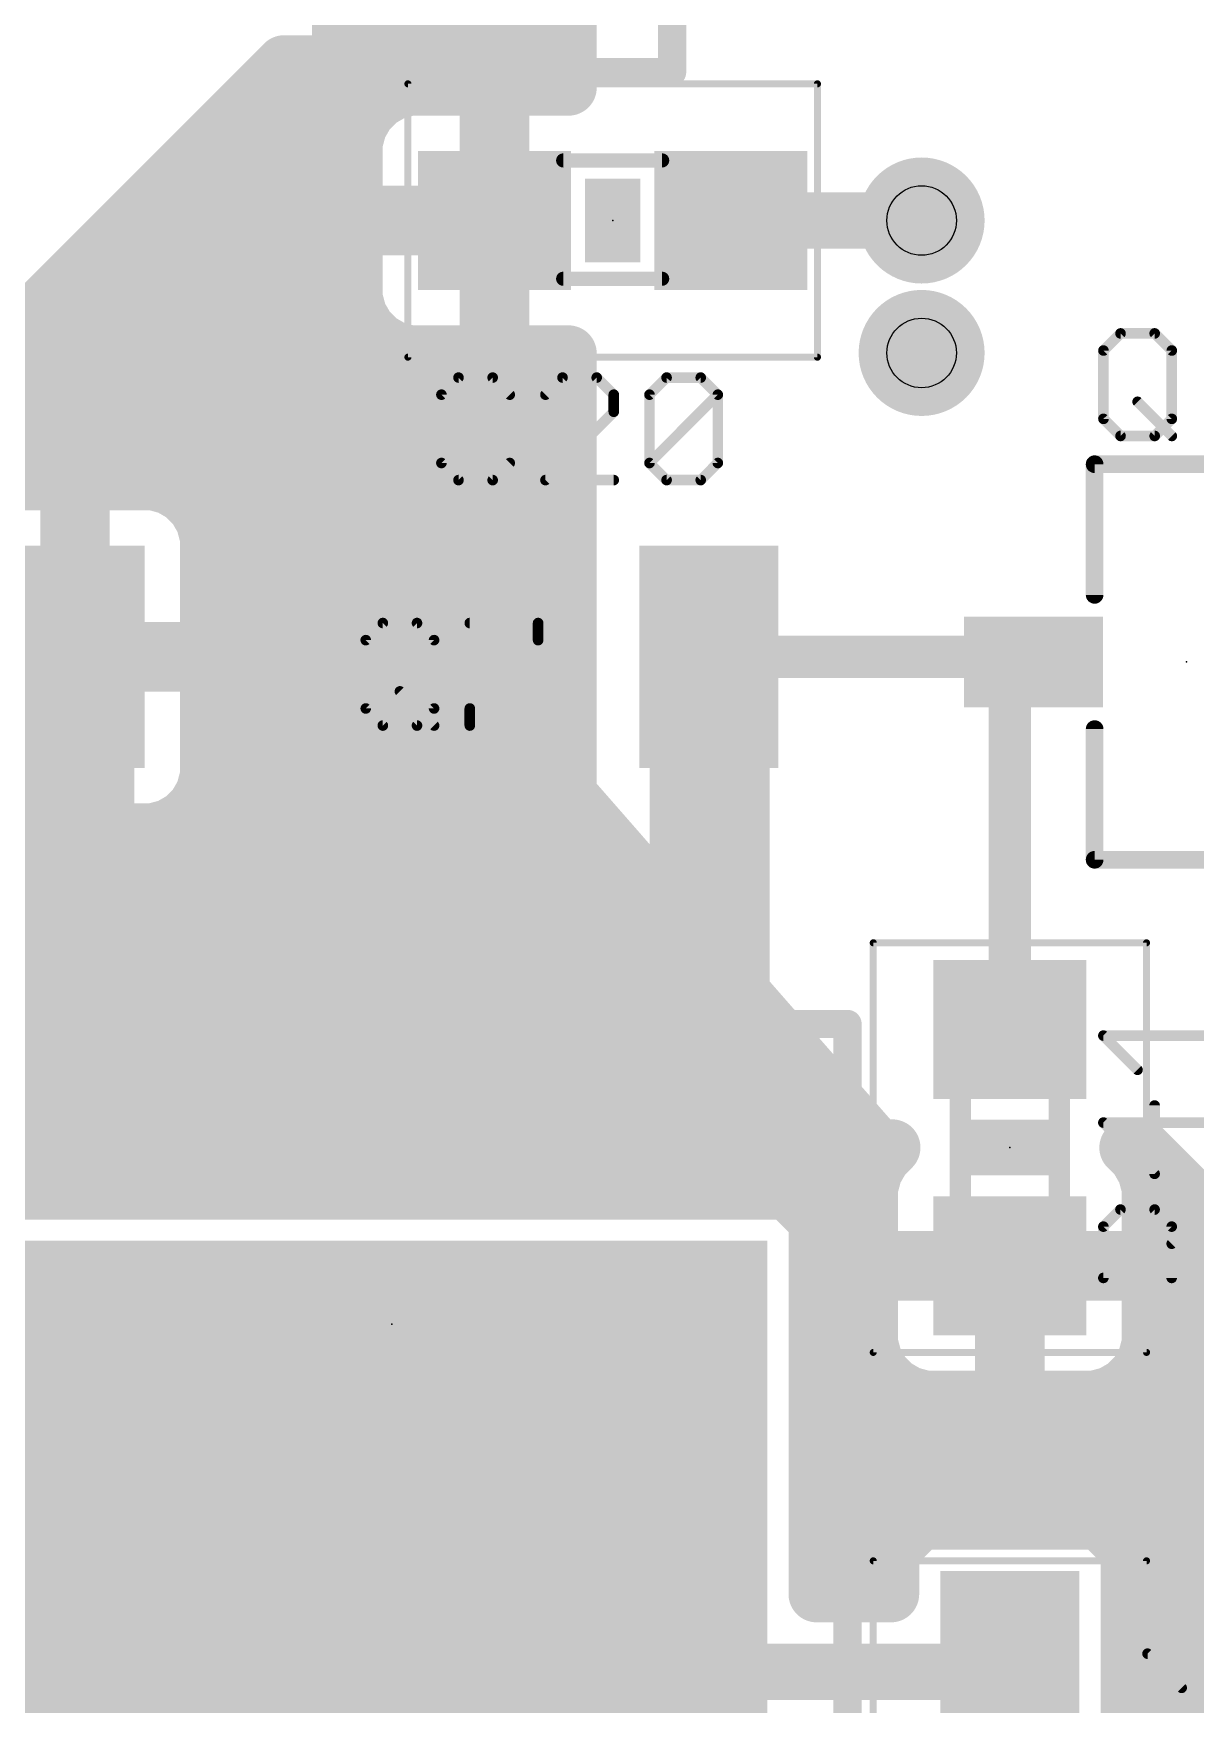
# Model space of a CAD drawing. Extents: x -1 to 68.6, y -1.7 to 63.5.
# Drawn here: x 7.58 to 15.94, y 32.82 to 44.84 of the extents above; entities that cross this region are included whole.
import ezdxf

# ---------------------------------------------------------------- set-up
doc = ezdxf.new("R2010")
doc.units = 0
for name, color, linetype in [('1', 22, 'CONTINUOUS'), ('18', 82, 'CONTINUOUS'), ('21', 253, 'CONTINUOUS'), ('23', 7, 'CONTINUOUS'), ('25', 253, 'CONTINUOUS'), ('31', 253, 'CONTINUOUS'), ('35', 253, 'CONTINUOUS'), ('39', 22, 'CONTINUOUS'), ('44', 253, 'CONTINUOUS'), ('51', 253, 'CONTINUOUS')]:
    doc.layers.add(name, color=color, linetype=linetype)

# ---------------------------------------------------------------- blocks, each defined once
blk = doc.blocks.new('RECT')
blk.add_solid([(-0.5, -0.5), (0.5, -0.5), (-0.5, 0.5), (0.5, 0.5)])
blk = doc.blocks.new('ROUNDV')
at = {"const_width": 0.5}
blk.add_lwpolyline([(0, -0.25, 1), (0, 0.25, 1), (0, -0.25)], format="xyb", dxfattribs=at)

msp = doc.modelspace()

# ---------------------------------------------------------------- linework, layer by layer
at = {"layer": '1'}
for points, const_width in [([(11.43, 46.6725), (11.43, 44.4547)], 0.4064), ([(9.9106, 44.8352), (9.9106, 45.7798)], 0.4064), ([(9.7023, 44.6269), (9.9106, 44.8352)], 0.4064), ([(7.3025, 42.545), (9.3844, 44.6269)], 0.4064), ([(9.3844, 44.6269), (9.7023, 44.6269)], 0.4064), ([(9.7794, 44.704), (11.43, 44.704)], 0.4064), ([(10.171, 44.4235), (10.0668, 44.3634)], 0.4064), ([(10.2873, 44.4547), (10.171, 44.4235)], 0.4064), ([(10.8507, 44.4547), (10.2873, 44.4547)], 0.4064), ([(10.8507, 43.5443), (10.8507, 44.4547)], 0.4064), ([(11.43, 44.4547), (10.9443, 44.4547)], 0.4064), ([(10.9443, 44.4547), (10.9443, 43.5443)], 0.4064), ([(9.0551, 44.2976), (10.001, 44.2976)], 0.4064), ([(9.9816, 44.2782), (9.9215, 44.174)], 0.4064), ([(10.0668, 44.3634), (9.9816, 44.2782)], 0.4064), ([(10.8507, 44.2976), (10.9443, 44.2976)], 0.4064), ([(9.9215, 44.174), (9.8903, 44.0577)], 0.4064), ([(9.8903, 44.0577), (9.8903, 43.5443)], 0.4064), ([(8.6487, 43.8912), (9.8903, 43.8912)], 0.4064), ([(10.8507, 43.8912), (10.9443, 43.8912)], 0.4064), ([(8.2423, 43.4848), (10.8507, 43.4848)], 0.4064), ([(9.8903, 43.5443), (10.8507, 43.5443)], 0.4064), ([(10.8507, 43.4507), (9.8903, 43.4507)], 0.4064), ([(9.8903, 43.4507), (9.8903, 42.9373)], 0.4064), ([(10.9443, 43.5443), (10.8507, 43.5443)], 0.4064), ([(10.8507, 43.5443), (10.8507, 43.4507)], 0.4064), ([(10.8507, 42.5403), (10.8507, 43.4507)], 0.4064), ([(10.8507, 43.4507), (10.9443, 43.4507)], 0.4064), ([(10.9443, 43.4507), (10.9443, 42.5403)], 0.4064), ([(12.5975, 43.4975), (13.97, 43.4975)], 0.4064), ([(7.8359, 43.0784), (9.8903, 43.0784)], 0.4064), ([(10.8507, 43.0784), (10.9443, 43.0784)], 0.4064), ([(9.8903, 42.9373), (9.9215, 42.821)], 0.4064), ([(9.9215, 42.821), (9.9816, 42.7168)], 0.4064), ([(9.9816, 42.7168), (10.0668, 42.6316)], 0.4064), ([(7.4295, 42.672), (10.0264, 42.672)], 0.4064), ([(10.0668, 42.6316), (10.171, 42.5715)], 0.4064), ([(10.8507, 42.672), (10.9443, 42.672)], 0.4064), ([(10.171, 42.5715), (10.2873, 42.5403)], 0.4064), ([(10.2873, 42.5403), (10.8507, 42.5403)], 0.4064), ([(10.9443, 42.5403), (11.43, 42.5403)], 0.4064), ([(11.43, 42.5403), (11.43, 39.37)], 0.4064), ([(4.3209, 42.2656), (11.43, 42.2656)], 0.4064), ([(3.9145, 41.8592), (11.43, 41.8592)], 0.4064), ([(7.8332, 41.6172), (7.3198, 41.6172)], 0.4064), ([(7.8332, 40.4068), (7.8332, 41.6172)], 0.4064), ([(8.4402, 41.6172), (7.9268, 41.6172)], 0.4064), ([(7.9268, 41.6172), (7.9268, 40.4068)], 0.4064), ([(8.5565, 41.586), (8.4402, 41.6172)], 0.4064), ([(8.6607, 41.5259), (8.5565, 41.586)], 0.4064), ([(8.7459, 41.4407), (8.6607, 41.5259)], 0.4064), ([(7.8332, 41.4528), (7.9268, 41.4528)], 0.4064), ([(8.7338, 41.4528), (11.43, 41.4528)], 0.4064), ([(8.806, 41.3365), (8.7459, 41.4407)], 0.4064), ([(8.8372, 41.2202), (8.806, 41.3365)], 0.4064), ([(8.8372, 40.4068), (8.8372, 41.2202)], 0.4064), ([(7.8332, 41.0464), (7.9268, 41.0464)], 0.4064), ([(8.8372, 41.0464), (11.43, 41.0464)], 0.4064), ([(7.8332, 40.64), (7.9268, 40.64)], 0.4064), ([(8.8372, 40.64), (11.43, 40.64)], 0.4064), ([(6.9228, 40.4068), (7.8332, 40.4068)], 0.4064), ([(7.8332, 40.3132), (6.9228, 40.3132)], 0.4064), ([(7.9268, 40.4068), (7.8332, 40.4068)], 0.4064), ([(7.8332, 40.4068), (7.8332, 40.3132)], 0.4064), ([(7.8332, 39.1028), (7.8332, 40.3132)], 0.4064), ([(7.8332, 40.3132), (7.9268, 40.3132)], 0.4064), ([(7.9268, 40.3132), (7.9268, 40.4068)], 0.4064), ([(7.9268, 40.4068), (8.8372, 40.4068)], 0.4064), ([(7.9268, 40.3132), (7.9268, 39.1028)], 0.4064), ([(8.8372, 40.3132), (7.9268, 40.3132)], 0.4064), ([(8.8372, 39.4998), (8.8372, 40.3132)], 0.4064), ([(14.68, 40.36), (12.44, 40.36)], 0.3048), ([(14.775, 40.265), (14.7175, 40.3225)], 0.4064), ([(14.7175, 40.3225), (14.68, 40.36)], 0.3048), ([(14.775, 40.265), (14.775, 40.3225)], 0.4064), ([(7.8332, 40.2336), (7.9268, 40.2336)], 0.4064), ([(8.8372, 40.2336), (11.43, 40.2336)], 0.4064), ([(14.775, 40.265), (14.605, 40.095)], 0.3048), ([(14.605, 40.095), (14.605, 37.68)], 0.3048), ([(7.8332, 39.8272), (7.9268, 39.8272)], 0.4064), ([(8.8372, 39.8272), (11.43, 39.8272)], 0.4064), ([(8.806, 39.3835), (8.8372, 39.4998)], 0.4064), ([(7.8332, 39.4208), (7.9268, 39.4208)], 0.4064), ([(8.7459, 39.2793), (8.806, 39.3835)], 0.4064), ([(8.816, 39.4208), (11.43, 39.4208)], 0.4064), ([(11.43, 39.37), (13.6525, 36.83)], 0.4064), ([(8.6607, 39.1941), (8.7459, 39.2793)], 0.4064), ([(7.3198, 39.1028), (7.8332, 39.1028)], 0.4064), ([(7.9268, 39.1028), (8.4402, 39.1028)], 0.4064), ([(8.4402, 39.1028), (8.5565, 39.134)], 0.4064), ([(8.5565, 39.134), (8.6607, 39.1941)], 0.4064), ([(0.7112, 39.0144), (11.7412, 39.0144)], 0.4064), ([(3.9433, 38.608), (12.0968, 38.608)], 0.4064), ([(3.9722, 38.2016), (12.4524, 38.2016)], 0.4064), ([(3.9722, 37.7952), (12.8079, 37.7952)], 0.4064), ([(2.6618, 37.3888), (13.1636, 37.3888)], 0.4064), ([(3.9722, 36.9824), (13.5191, 36.9824)], 0.4064), ([(13.6525, 36.83), (13.7584, 36.83)], 0.4064), ([(13.7584, 36.83), (13.6891, 36.7607)], 0.4064), ([(15.5209, 36.7607), (15.4516, 36.83)], 0.4064), ([(15.4516, 36.83), (15.5575, 36.83)], 0.4064), ([(15.5575, 36.83), (17.3094, 35.0781)], 0.4064), ([(13.6891, 36.7607), (13.629, 36.6565)], 0.4064), ([(15.581, 36.6565), (15.5209, 36.7607)], 0.4064), ([(3.9722, 36.576), (13.6074, 36.576)], 0.4064), ([(13.629, 36.6565), (13.5978, 36.5402)], 0.4064), ([(15.6122, 36.5402), (15.581, 36.6565)], 0.4064), ([(15.6026, 36.576), (15.8115, 36.576)], 0.4064), ([(13.0073, 36.5156), (7.3127, 36.5156)], 0.4064), ([(13.2156, 36.3073), (13.0073, 36.5156)], 0.4064), ([(13.5978, 36.5402), (13.5978, 36.0268)], 0.4064), ([(15.6122, 36.0268), (15.6122, 36.5402)], 0.4064), ([(13.2156, 33.6188), (13.2156, 36.3073)], 0.4064), ([(13.2156, 36.1696), (13.5978, 36.1696)], 0.4064), ([(15.6122, 36.1696), (16.2179, 36.1696)], 0.4064), ([(13.5978, 36.0268), (14.5582, 36.0268)], 0.4064), ([(14.5582, 36.0268), (14.5582, 35.9332)], 0.4064), ([(14.6518, 35.9332), (14.6518, 36.0268)], 0.4064), ([(14.6518, 36.0268), (15.6122, 36.0268)], 0.4064), ([(14.5582, 35.9332), (13.5978, 35.9332)], 0.4064), ([(13.5978, 35.9332), (13.5978, 35.4198)], 0.4064), ([(14.5582, 35.0228), (14.5582, 35.9332)], 0.4064), ([(14.5582, 35.9332), (14.6518, 35.9332)], 0.4064), ([(14.6518, 35.9332), (14.6518, 35.0228)], 0.4064), ([(15.6122, 35.9332), (14.6518, 35.9332)], 0.4064), ([(15.6122, 35.4198), (15.6122, 35.9332)], 0.4064), ([(13.2156, 35.7632), (13.5978, 35.7632)], 0.4064), ([(14.5582, 35.7632), (14.6518, 35.7632)], 0.4064), ([(15.6122, 35.7632), (16.6243, 35.7632)], 0.4064), ([(13.5978, 35.4198), (13.629, 35.3035)], 0.4064), ([(15.581, 35.3035), (15.6122, 35.4198)], 0.4064), ([(13.2156, 35.3568), (13.6147, 35.3568)], 0.4064), ([(13.629, 35.3035), (13.6891, 35.1993)], 0.4064), ([(14.5582, 35.3568), (14.6518, 35.3568)], 0.4064), ([(15.5209, 35.1993), (15.581, 35.3035)], 0.4064), ([(15.5953, 35.3568), (17.0307, 35.3568)], 0.4064), ([(13.6891, 35.1993), (13.7743, 35.1141)], 0.4064), ([(15.4357, 35.1141), (15.5209, 35.1993)], 0.4064), ([(13.7743, 35.1141), (13.8785, 35.054)], 0.4064), ([(13.8785, 35.054), (13.9948, 35.0228)], 0.4064), ([(13.9948, 35.0228), (14.5582, 35.0228)], 0.4064), ([(14.6518, 35.0228), (15.2152, 35.0228)], 0.4064), ([(15.2152, 35.0228), (15.3315, 35.054)], 0.4064), ([(15.3315, 35.054), (15.4357, 35.1141)], 0.4064), ([(13.2156, 34.9504), (17.3094, 34.9504)], 0.4064), ([(13.2156, 34.544), (17.3094, 34.544)], 0.4064), ([(13.2156, 34.1376), (13.9547, 34.1376)], 0.4064), ([(13.9577, 34.1406), (13.7494, 33.9323)], 0.4064), ([(15.2523, 34.1406), (13.9577, 34.1406)], 0.4064), ([(15.4606, 33.9323), (15.2523, 34.1406)], 0.4064), ([(15.2553, 34.1376), (17.3094, 34.1376)], 0.4064), ([(13.7494, 33.9323), (13.7494, 33.6188)], 0.4064), ([(15.4606, 32.5377), (15.4606, 33.9323)], 0.4064), ([(13.2156, 33.7312), (13.7494, 33.7312)], 0.4064), ([(15.4606, 33.7312), (17.3094, 33.7312)], 0.4064), ([(13.7494, 33.6188), (13.2156, 33.6188)], 0.4064), ([(4.485, 33.06), (10.16, 33.06)], 1.27), ([(15.4606, 33.3248), (17.4798, 33.3248)], 0.4064), ([(14.605, 33.235), (14.43, 33.06)], 0.3048), ([(14.43, 33.06), (10.16, 33.06)], 0.4064), ([(15.4606, 32.9184), (17.5094, 32.9184)], 0.4064)]:
    msp.add_lwpolyline(points, dxfattribs=dict(at, const_width=const_width))
for points, const_width in [([(9.9824, 44.7634, 1), (9.8388, 44.907)], 0.2032), ([(9.3844, 44.7285, 1), (9.3844, 44.5253)], 0.2032), ([(9.4562, 44.5551, 1), (9.3126, 44.6987)], 0.2032), ([(9.7794, 44.8056, 1), (9.7794, 44.6024)], 0.2032), ([(9.7023, 44.5253, 1), (9.7023, 44.7285)], 0.2032), ([(9.809, 44.8352, 1), (10.0122, 44.8352)], 0.2032), ([(11.43, 44.6024, 1), (11.43, 44.8056)], 0.2032), ([(9.6305, 44.6987, 1), (9.7741, 44.5551)], 0.2032), ([(10.1447, 44.5217, 1), (10.1973, 44.3254)], 0.2032), ([(10.2218, 44.3356, 1), (10.1202, 44.5115)], 0.2032), ([(10.2873, 44.5563, 1), (10.2873, 44.3531)], 0.2032), ([(10.3136, 44.3566, 1), (10.261, 44.5528)], 0.2032), ([(10.9523, 44.4547, 1), (10.7491, 44.4547)], 0.2032), ([(10.9443, 44.5563, 1), (10.9443, 44.3531)], 0.2032), ([(11.0459, 44.4547, 1), (10.8427, 44.4547)], 0.2032), ([(10.8507, 44.3531, 1), (10.8507, 44.5563)], 0.2032), ([(11.43, 44.3531, 1), (11.43, 44.5563)], 0.2032), ([(9.0551, 44.3992, 1), (9.0551, 44.196)], 0.2032), ([(10.0696, 44.2274, 1), (9.8937, 44.329)], 0.2032), ([(10.016, 44.4513, 1), (10.1176, 44.2754)], 0.2032), ([(10.1386, 44.2915, 1), (9.9949, 44.4352)], 0.2032), ([(10.001, 44.196, 1), (10.001, 44.3992)], 0.2032), ([(10.8507, 44.3992, 1), (10.8507, 44.196)], 0.2032), ([(10.9443, 44.196, 1), (10.9443, 44.3992)], 0.2032), ([(11.3284, 44.4547, 1), (11.5316, 44.4547)], 0.2032), ([(10.0196, 44.1477, 1), (9.8233, 44.2003)], 0.2032), ([(9.9098, 44.3501, 1), (10.0535, 44.2064)], 0.2032), ([(9.9919, 44.0577, 1), (9.7887, 44.0577)], 0.2032), ([(9.8335, 44.2248, 1), (10.0094, 44.1232)], 0.2032), ([(9.7922, 44.084, 1), (9.9884, 44.0314)], 0.2032), ([(8.6487, 43.9928, 1), (8.6487, 43.7896)], 0.2032), ([(9.8903, 43.7896, 1), (9.8903, 43.9928)], 0.2032), ([(10.8507, 43.9928, 1), (10.8507, 43.7896)], 0.2032), ([(10.9443, 43.7896, 1), (10.9443, 43.9928)], 0.2032), ([(8.2423, 43.5864, 1), (8.2423, 43.3832)], 0.2032), ([(9.8903, 43.6459, 1), (9.8903, 43.4427)], 0.2032), ([(9.8903, 43.5523, 1), (9.8903, 43.3491)], 0.2032), ([(9.9919, 43.4507, 1), (9.7887, 43.4507)], 0.2032), ([(9.7887, 43.5443, 1), (9.9919, 43.5443)], 0.2032), ([(10.8507, 43.6459, 1), (10.8507, 43.4427)], 0.2032), ([(10.9523, 43.5443, 1), (10.7491, 43.5443)], 0.2032), ([(10.9523, 43.4507, 1), (10.7491, 43.4507)], 0.2032), ([(10.8507, 43.5523, 1), (10.8507, 43.3491)], 0.2032), ([(10.7491, 43.5443, 1), (10.9523, 43.5443)], 0.2032), ([(11.0459, 43.4507, 1), (10.8427, 43.4507)], 0.2032), ([(10.8427, 43.5443, 1), (11.0459, 43.5443)], 0.2032), ([(10.8507, 43.4427, 1), (10.8507, 43.6459)], 0.2032), ([(10.8507, 43.3832, 1), (10.8507, 43.5864)], 0.2032), ([(10.8507, 43.3491, 1), (10.8507, 43.5523)], 0.2032), ([(10.9443, 43.4427, 1), (10.9443, 43.6459)], 0.2032), ([(10.9443, 43.3491, 1), (10.9443, 43.5523)], 0.2032), ([(12.5975, 43.5991, 1), (12.5975, 43.3959)], 0.2032), ([(13.97, 43.3959, 1), (13.97, 43.5991)], 0.2032), ([(10.7491, 43.4507, 1), (10.9523, 43.4507)], 0.2032), ([(7.8359, 43.18, 1), (7.8359, 42.9768)], 0.2032), ([(9.8903, 42.9768, 1), (9.8903, 43.18)], 0.2032), ([(10.8507, 43.18, 1), (10.8507, 42.9768)], 0.2032), ([(10.9443, 42.9768, 1), (10.9443, 43.18)], 0.2032), ([(9.9884, 42.9636, 1), (9.7922, 42.911)], 0.2032), ([(9.7887, 42.9373, 1), (9.9919, 42.9373)], 0.2032), ([(10.0094, 42.8718, 1), (9.8335, 42.7702)], 0.2032), ([(9.8233, 42.7947, 1), (10.0196, 42.8473)], 0.2032), ([(10.0535, 42.7886, 1), (9.9098, 42.6449)], 0.2032), ([(9.8937, 42.666, 1), (10.0696, 42.7676)], 0.2032), ([(10.1176, 42.7196, 1), (10.016, 42.5437)], 0.2032), ([(9.9949, 42.5598, 1), (10.1386, 42.7035)], 0.2032), ([(10.0264, 42.5704, 1), (10.0264, 42.7736)], 0.2032), ([(10.8507, 42.7736, 1), (10.8507, 42.5704)], 0.2032), ([(10.9443, 42.5704, 1), (10.9443, 42.7736)], 0.2032), ([(10.1973, 42.6696, 1), (10.1447, 42.4733)], 0.2032), ([(10.1202, 42.4835, 1), (10.2218, 42.6594)], 0.2032), ([(10.2873, 42.6419, 1), (10.2873, 42.4387)], 0.2032), ([(10.261, 42.4422, 1), (10.3136, 42.6384)], 0.2032), ([(10.9443, 42.6419, 1), (10.9443, 42.4387)], 0.2032), ([(10.8507, 42.4387, 1), (10.8507, 42.6419)], 0.2032), ([(11.5316, 42.5403, 1), (11.3284, 42.5403)], 0.2032), ([(11.43, 42.4387, 1), (11.43, 42.6419)], 0.2032), ([(10.7491, 42.5403, 1), (10.9523, 42.5403)], 0.2032), ([(10.8427, 42.5403, 1), (11.0459, 42.5403)], 0.2032), ([(11.43, 42.164, 1), (11.43, 42.3672)], 0.2032), ([(11.43, 41.7576, 1), (11.43, 41.9608)], 0.2032), ([(7.9348, 41.6172, 1), (7.7316, 41.6172)], 0.2032), ([(7.9268, 41.7188, 1), (7.9268, 41.5156)], 0.2032), ([(8.0284, 41.6172, 1), (7.8252, 41.6172)], 0.2032), ([(7.8332, 41.5156, 1), (7.8332, 41.7188)], 0.2032), ([(8.4665, 41.7153, 1), (8.4139, 41.5191)], 0.2032), ([(8.4402, 41.5156, 1), (8.4402, 41.7188)], 0.2032), ([(8.6073, 41.674, 1), (8.5057, 41.4981)], 0.2032), ([(8.5302, 41.4879, 1), (8.5828, 41.6842)], 0.2032), ([(8.7326, 41.5977, 1), (8.5889, 41.454)], 0.2032), ([(8.6099, 41.4379, 1), (8.7115, 41.6138)], 0.2032), ([(7.8332, 41.5544, 1), (7.8332, 41.3512)], 0.2032), ([(7.9268, 41.3512, 1), (7.9268, 41.5544)], 0.2032), ([(8.7338, 41.5544, 1), (8.7338, 41.3512)], 0.2032), ([(8.8338, 41.4915, 1), (8.6579, 41.3899)], 0.2032), ([(8.674, 41.3689, 1), (8.8177, 41.5126)], 0.2032), ([(11.43, 41.3512, 1), (11.43, 41.5544)], 0.2032), ([(8.9042, 41.3628, 1), (8.7079, 41.3102)], 0.2032), ([(8.7181, 41.2857, 1), (8.894, 41.3873)], 0.2032), ([(8.9388, 41.2202, 1), (8.7356, 41.2202)], 0.2032), ([(8.7391, 41.1939, 1), (8.9353, 41.2465)], 0.2032), ([(7.8332, 41.148, 1), (7.8332, 40.9448)], 0.2032), ([(7.9268, 40.9448, 1), (7.9268, 41.148)], 0.2032), ([(8.8372, 41.148, 1), (8.8372, 40.9448)], 0.2032), ([(11.43, 40.9448, 1), (11.43, 41.148)], 0.2032), ([(7.8332, 40.7416, 1), (7.8332, 40.5384)], 0.2032), ([(7.9268, 40.5384, 1), (7.9268, 40.7416)], 0.2032), ([(8.8372, 40.7416, 1), (8.8372, 40.5384)], 0.2032), ([(11.43, 40.5384, 1), (11.43, 40.7416)], 0.2032), ([(7.8332, 40.5084, 1), (7.8332, 40.3052)], 0.2032), ([(7.9348, 40.4068, 1), (7.7316, 40.4068)], 0.2032), ([(7.9348, 40.3132, 1), (7.7316, 40.3132)], 0.2032), ([(7.8332, 40.4148, 1), (7.8332, 40.2116)], 0.2032), ([(7.7316, 40.4068, 1), (7.9348, 40.4068)], 0.2032), ([(8.0284, 40.4068, 1), (7.8252, 40.4068)], 0.2032), ([(7.9268, 40.5084, 1), (7.9268, 40.3052)], 0.2032), ([(8.0284, 40.3132, 1), (7.8252, 40.3132)], 0.2032), ([(7.9268, 40.4148, 1), (7.9268, 40.2116)], 0.2032), ([(7.8252, 40.4068, 1), (8.0284, 40.4068)], 0.2032), ([(7.8332, 40.3052, 1), (7.8332, 40.5084)], 0.2032), ([(7.8332, 40.2116, 1), (7.8332, 40.4148)], 0.2032), ([(7.9268, 40.3052, 1), (7.9268, 40.5084)], 0.2032), ([(7.9268, 40.2116, 1), (7.9268, 40.4148)], 0.2032), ([(8.9388, 40.3132, 1), (8.7356, 40.3132)], 0.2032), ([(8.7356, 40.4068, 1), (8.9388, 40.4068)], 0.2032), ([(8.8372, 40.3052, 1), (8.8372, 40.5084)], 0.2032), ([(8.8372, 40.2116, 1), (8.8372, 40.4148)], 0.2032), ([(12.44, 40.4362, 1), (12.44, 40.2838)], 0.1524), ([(14.7893, 40.3943, 1), (14.6457, 40.2507)], 0.2032), ([(14.7339, 40.4139, 1), (14.6261, 40.3061)], 0.1524), ([(14.8766, 40.3225, 1), (14.6734, 40.3225)], 0.2032), ([(14.68, 40.2838, 1), (14.68, 40.4362)], 0.1524), ([(7.8332, 40.3352, 1), (7.8332, 40.132)], 0.2032), ([(7.7316, 40.3132, 1), (7.9348, 40.3132)], 0.2032), ([(7.8252, 40.3132, 1), (8.0284, 40.3132)], 0.2032), ([(7.9268, 40.132, 1), (7.9268, 40.3352)], 0.2032), ([(8.8372, 40.3352, 1), (8.8372, 40.132)], 0.2032), ([(11.43, 40.132, 1), (11.43, 40.3352)], 0.2032), ([(14.6636, 40.2686, 1), (14.7714, 40.3764)], 0.1524), ([(14.7032, 40.1932, 1), (14.8468, 40.3368)], 0.2032), ([(14.8289, 40.2111, 1), (14.7211, 40.3189)], 0.1524), ([(14.6734, 40.265, 1), (14.8766, 40.265)], 0.2032), ([(14.6812, 40.095, 1), (14.5288, 40.095)], 0.1524), ([(14.5511, 40.1489, 1), (14.6589, 40.0411)], 0.1524), ([(7.8332, 39.9288, 1), (7.8332, 39.7256)], 0.2032), ([(7.9268, 39.7256, 1), (7.9268, 39.9288)], 0.2032), ([(8.8372, 39.9288, 1), (8.8372, 39.7256)], 0.2032), ([(11.43, 39.7256, 1), (11.43, 39.9288)], 0.2032), ([(8.9353, 39.4735, 1), (8.7391, 39.5261)], 0.2032), ([(7.8332, 39.5224, 1), (7.8332, 39.3192)], 0.2032), ([(7.9268, 39.3192, 1), (7.9268, 39.5224)], 0.2032), ([(8.816, 39.5224, 1), (8.816, 39.3192)], 0.2032), ([(8.894, 39.3327, 1), (8.7181, 39.4343)], 0.2032), ([(8.7356, 39.4998, 1), (8.9388, 39.4998)], 0.2032), ([(11.5065, 39.4369, 1), (11.3535, 39.3031)], 0.2032), ([(11.43, 39.3192, 1), (11.43, 39.5224)], 0.2032), ([(8.6579, 39.3301, 1), (8.8338, 39.2285)], 0.2032), ([(8.8177, 39.2074, 1), (8.674, 39.3511)], 0.2032), ([(8.7079, 39.4098, 1), (8.9042, 39.3572)], 0.2032), ([(11.3284, 39.37, 1), (11.5316, 39.37)], 0.2032), ([(7.9268, 39.2044, 1), (7.9268, 39.0012)], 0.2032), ([(7.8332, 39.0012, 1), (7.8332, 39.2044)], 0.2032), ([(8.4139, 39.2009, 1), (8.4665, 39.0047)], 0.2032), ([(8.4402, 39.0012, 1), (8.4402, 39.2044)], 0.2032), ([(8.5057, 39.2219, 1), (8.6073, 39.046)], 0.2032), ([(8.5828, 39.0358, 1), (8.5302, 39.2321)], 0.2032), ([(8.5889, 39.266, 1), (8.7326, 39.1223)], 0.2032), ([(8.7115, 39.1062, 1), (8.6099, 39.2821)], 0.2032), ([(7.7316, 39.1028, 1), (7.9348, 39.1028)], 0.2032), ([(7.8252, 39.1028, 1), (8.0284, 39.1028)], 0.2032), ([(11.7412, 38.9128, 1), (11.7412, 39.116)], 0.2032), ([(12.0968, 38.5064, 1), (12.0968, 38.7096)], 0.2032), ([(12.4524, 38.1, 1), (12.4524, 38.3032)], 0.2032), ([(12.8079, 37.6936, 1), (12.8079, 37.8968)], 0.2032), ([(14.5288, 37.68, 1), (14.6812, 37.68)], 0.1524), ([(13.1636, 37.2872, 1), (13.1636, 37.4904)], 0.2032), ([(13.5191, 36.8808, 1), (13.5191, 37.084)], 0.2032), ([(13.6525, 36.9316, 1), (13.6525, 36.7284)], 0.2032), ([(13.8303, 36.7582, 1), (13.6866, 36.9018)], 0.2032), ([(13.7584, 36.7284, 1), (13.7584, 36.9316)], 0.2032), ([(15.5234, 36.9018, 1), (15.3797, 36.7582)], 0.2032), ([(15.4516, 36.9316, 1), (15.4516, 36.7284)], 0.2032), ([(15.6293, 36.9018, 1), (15.4857, 36.7582)], 0.2032), ([(15.5575, 36.7284, 1), (15.5575, 36.9316)], 0.2032), ([(13.576, 36.7631, 1), (13.729, 36.8969)], 0.2032), ([(13.6173, 36.8326, 1), (13.761, 36.6889)], 0.2032), ([(13.7771, 36.7099, 1), (13.6012, 36.8115)], 0.2032), ([(15.6088, 36.8115, 1), (15.4329, 36.7099)], 0.2032), ([(15.449, 36.6889, 1), (15.5927, 36.8326)], 0.2032), ([(13.541, 36.7073, 1), (13.7169, 36.6057)], 0.2032), ([(13.7271, 36.6302, 1), (13.5308, 36.6828)], 0.2032), ([(13.6074, 36.4744, 1), (13.6074, 36.6776)], 0.2032), ([(15.6792, 36.6828, 1), (15.4829, 36.6302)], 0.2032), ([(15.4931, 36.6057, 1), (15.669, 36.7073)], 0.2032), ([(15.6026, 36.6776, 1), (15.6026, 36.4744)], 0.2032), ([(15.8115, 36.4744, 1), (15.8115, 36.6776)], 0.2032), ([(13.0791, 36.5874, 1), (12.9355, 36.4438)], 0.2032), ([(13.0073, 36.414, 1), (13.0073, 36.6172)], 0.2032), ([(13.6994, 36.5402, 1), (13.4962, 36.5402)], 0.2032), ([(13.4997, 36.5665, 1), (13.6959, 36.5139)], 0.2032), ([(15.7138, 36.5402, 1), (15.5106, 36.5402)], 0.2032), ([(15.5141, 36.5139, 1), (15.7103, 36.5665)], 0.2032), ([(13.3172, 36.3073, 1), (13.114, 36.3073)], 0.2032), ([(13.1438, 36.2355, 1), (13.2874, 36.3791)], 0.2032), ([(13.2156, 36.2712, 1), (13.2156, 36.068)], 0.2032), ([(13.5978, 36.068, 1), (13.5978, 36.2712)], 0.2032), ([(15.6122, 36.2712, 1), (15.6122, 36.068)], 0.2032), ([(13.5978, 36.1284, 1), (13.5978, 35.9252)], 0.2032), ([(14.6598, 36.0268, 1), (14.4566, 36.0268)], 0.2032), ([(14.7534, 36.0268, 1), (14.5502, 36.0268)], 0.2032), ([(14.6518, 36.1284, 1), (14.6518, 35.9252)], 0.2032), ([(14.5582, 35.9252, 1), (14.5582, 36.1284)], 0.2032), ([(15.6122, 35.9252, 1), (15.6122, 36.1284)], 0.2032), ([(13.5978, 36.0348, 1), (13.5978, 35.8316)], 0.2032), ([(13.6994, 35.9332, 1), (13.4962, 35.9332)], 0.2032), ([(13.4962, 36.0268, 1), (13.6994, 36.0268)], 0.2032), ([(14.6598, 35.9332, 1), (14.4566, 35.9332)], 0.2032), ([(14.5582, 36.0348, 1), (14.5582, 35.8316)], 0.2032), ([(14.7534, 35.9332, 1), (14.5502, 35.9332)], 0.2032), ([(14.6518, 36.0348, 1), (14.6518, 35.8316)], 0.2032), ([(14.5582, 35.8316, 1), (14.5582, 36.0348)], 0.2032), ([(14.6518, 35.8316, 1), (14.6518, 36.0348)], 0.2032), ([(15.7138, 35.9332, 1), (15.5106, 35.9332)], 0.2032), ([(15.5106, 36.0268, 1), (15.7138, 36.0268)], 0.2032), ([(15.6122, 35.8316, 1), (15.6122, 36.0348)], 0.2032), ([(13.2156, 35.8648, 1), (13.2156, 35.6616)], 0.2032), ([(13.5978, 35.6616, 1), (13.5978, 35.8648)], 0.2032), ([(14.4566, 35.9332, 1), (14.6598, 35.9332)], 0.2032), ([(14.5582, 35.8648, 1), (14.5582, 35.6616)], 0.2032), ([(14.5502, 35.9332, 1), (14.7534, 35.9332)], 0.2032), ([(14.6518, 35.6616, 1), (14.6518, 35.8648)], 0.2032), ([(15.6122, 35.8648, 1), (15.6122, 35.6616)], 0.2032), ([(13.6959, 35.4461, 1), (13.4997, 35.3935)], 0.2032), ([(15.7103, 35.3935, 1), (15.5141, 35.4461)], 0.2032), ([(13.2156, 35.4584, 1), (13.2156, 35.2552)], 0.2032), ([(13.4962, 35.4198, 1), (13.6994, 35.4198)], 0.2032), ([(13.7169, 35.3543, 1), (13.541, 35.2527)], 0.2032), ([(13.6147, 35.2552, 1), (13.6147, 35.4584)], 0.2032), ([(14.5582, 35.4584, 1), (14.5582, 35.2552)], 0.2032), ([(14.6518, 35.2552, 1), (14.6518, 35.4584)], 0.2032), ([(15.669, 35.2527, 1), (15.4931, 35.3543)], 0.2032), ([(15.5953, 35.4584, 1), (15.5953, 35.2552)], 0.2032), ([(15.5106, 35.4198, 1), (15.7138, 35.4198)], 0.2032), ([(13.5308, 35.2772, 1), (13.7271, 35.3298)], 0.2032), ([(13.761, 35.2711, 1), (13.6173, 35.1274)], 0.2032), ([(13.6012, 35.1485, 1), (13.7771, 35.2501)], 0.2032), ([(15.4329, 35.2501, 1), (15.6088, 35.1485)], 0.2032), ([(15.5927, 35.1274, 1), (15.449, 35.2711)], 0.2032), ([(15.4829, 35.3298, 1), (15.6792, 35.2772)], 0.2032), ([(13.8251, 35.2021, 1), (13.7235, 35.0262)], 0.2032), ([(13.7024, 35.0423, 1), (13.8461, 35.186)], 0.2032), ([(13.9048, 35.1521, 1), (13.8522, 34.9558)], 0.2032), ([(13.8277, 34.966, 1), (13.9293, 35.1419)], 0.2032), ([(13.9948, 35.1244, 1), (13.9948, 34.9212)], 0.2032), ([(13.9685, 34.9247, 1), (14.0211, 35.1209)], 0.2032), ([(14.6518, 35.1244, 1), (14.6518, 34.9212)], 0.2032), ([(14.5582, 34.9212, 1), (14.5582, 35.1244)], 0.2032), ([(15.1889, 35.1209, 1), (15.2415, 34.9247)], 0.2032), ([(15.2152, 34.9212, 1), (15.2152, 35.1244)], 0.2032), ([(15.2807, 35.1419, 1), (15.3823, 34.966)], 0.2032), ([(15.3578, 34.9558, 1), (15.3052, 35.1521)], 0.2032), ([(15.3639, 35.186, 1), (15.5076, 35.0423)], 0.2032), ([(15.4865, 35.0262, 1), (15.3849, 35.2021)], 0.2032), ([(13.2156, 35.052, 1), (13.2156, 34.8488)], 0.2032), ([(14.4566, 35.0228, 1), (14.6598, 35.0228)], 0.2032), ([(14.5502, 35.0228, 1), (14.7534, 35.0228)], 0.2032), ([(13.2156, 34.6456, 1), (13.2156, 34.4424)], 0.2032), ([(13.2156, 34.2392, 1), (13.2156, 34.036)], 0.2032), ([(13.9577, 34.2422, 1), (13.9577, 34.039)], 0.2032), ([(14.0295, 34.0688, 1), (13.8859, 34.2124)], 0.2032), ([(13.9547, 34.036, 1), (13.9547, 34.2392)], 0.2032), ([(15.3241, 34.2124, 1), (15.1805, 34.0688)], 0.2032), ([(15.2553, 34.2392, 1), (15.2553, 34.036)], 0.2032), ([(15.2523, 34.039, 1), (15.2523, 34.2422)], 0.2032), ([(13.851, 33.9323, 1), (13.6478, 33.9323)], 0.2032), ([(15.5622, 33.9323, 1), (15.359, 33.9323)], 0.2032), ([(13.6776, 34.0041, 1), (13.8212, 33.8605)], 0.2032), ([(15.3888, 33.8605, 1), (15.5324, 34.0041)], 0.2032), ([(13.2156, 33.8328, 1), (13.2156, 33.6296)], 0.2032), ([(13.7494, 33.6296, 1), (13.7494, 33.8328)], 0.2032), ([(15.4606, 33.8328, 1), (15.4606, 33.6296)], 0.2032), ([(13.2156, 33.7204, 1), (13.2156, 33.5172)], 0.2032), ([(13.7494, 33.5172, 1), (13.7494, 33.7204)], 0.2032), ([(10.16, 32.7425, 1), (10.16, 33.3775)], 0.635), ([(13.114, 33.6188, 1), (13.3172, 33.6188)], 0.2032), ([(13.6478, 33.6188, 1), (13.851, 33.6188)], 0.2032), ([(15.4606, 33.4264, 1), (15.4606, 33.2232)], 0.2032), ([(14.6589, 33.1811, 1), (14.5511, 33.2889)], 0.1524), ([(10.16, 33.1616, 1), (10.16, 32.9584)], 0.2032), ([(14.3761, 33.1139, 1), (14.4839, 33.0061)], 0.1524), ([(14.43, 32.9584, 1), (14.43, 33.1616)], 0.2032), ([(15.4606, 33.02, 1), (15.4606, 32.8168)], 0.2032)]:
    msp.add_lwpolyline(points, format="xyb", dxfattribs=dict(at, const_width=const_width))
at = {"layer": '21'}
for points, const_width in [([(9.685, 44.5645), (9.685, 50.1805)], 0.2032), ([(12.175, 50.1805), (12.175, 44.5645)], 0.2032), ([(12.175, 44.5645), (9.685, 44.5645)], 0.2032), ([(15.2146, 40.8051), (15.2146, 41.7449)], 0.127), ([(15.2146, 41.7449), (16.5354, 41.7449)], 0.127), ([(15.2146, 39.8399), (15.2146, 38.9001)], 0.127), ([(15.2146, 38.9001), (16.5354, 38.9001)], 0.127), ([(6.883, 37.719), (13.437, 37.719)], 0.2032), ([(13.437, 37.719), (13.4366, 31.7246)], 0.2032)]:
    msp.add_lwpolyline(points, dxfattribs=dict(at, const_width=const_width))
for points, const_width in [([(9.685, 44.6153, 1), (9.685, 44.5137)], 0.1016), ([(9.6342, 44.5645, 1), (9.7358, 44.5645)], 0.1016), ([(12.1242, 44.5645, 1), (12.2258, 44.5645)], 0.1016), ([(12.175, 44.5137, 1), (12.175, 44.6153)], 0.1016), ([(15.2146, 41.7767, 1), (15.2146, 41.7131)], 0.0635), ([(15.2464, 41.7449, 1), (15.1829, 41.7449)], 0.0635), ([(15.1829, 40.8051, 1), (15.2464, 40.8051)], 0.0635), ([(15.2464, 39.8399, 1), (15.1829, 39.8399)], 0.0635), ([(15.2146, 38.9319, 1), (15.2146, 38.8683)], 0.0635), ([(15.1829, 38.9001, 1), (15.2464, 38.9001)], 0.0635), ([(13.4878, 37.719, 1), (13.3862, 37.719)], 0.1016), ([(13.437, 37.6682, 1), (13.437, 37.7698)], 0.1016)]:
    msp.add_lwpolyline(points, format="xyb", dxfattribs=dict(at, const_width=const_width))
at = {"layer": '23'}
for p in [(11.7475, 43.4975), (15.875, 40.3225), (14.605, 36.83), (10.16, 35.56)]:
    msp.add_point(p, dxfattribs=at)
at = {"layer": '25', "const_width": 0.0762}
for points in [[(15.2781, 42.5625), (15.401, 42.6853)], [(15.401, 42.6853), (15.6467, 42.6853)], [(15.6467, 42.6853), (15.7696, 42.5625)], [(15.2781, 42.071), (15.2781, 42.5625)], [(15.7696, 42.5625), (15.7696, 42.071)], [(10.6385, 42.3678), (10.5156, 42.245)], [(10.8842, 42.3678), (10.6385, 42.3678)], [(11.0071, 42.245), (10.8842, 42.3678)], [(11.3869, 42.3678), (11.264, 42.245)], [(11.6326, 42.3678), (11.3869, 42.3678)], [(11.7555, 42.245), (11.6326, 42.3678)], [(12.0124, 42.245), (12.1353, 42.3678)], [(12.1353, 42.3678), (12.381, 42.3678)], [(12.381, 42.3678), (12.5039, 42.245)], [(10.5156, 42.245), (10.5156, 41.7535)], [(11.7555, 42.1221), (11.7555, 42.245)], [(12.0124, 41.7535), (12.0124, 42.245)], [(12.0124, 41.7535), (12.5039, 42.245)], [(12.5039, 42.245), (12.5039, 41.7535)], [(15.5238, 42.1938), (15.7696, 41.9481)], [(11.264, 41.6306), (11.7555, 42.1221)], [(15.401, 41.9481), (15.2781, 42.071)], [(15.7696, 42.071), (15.6467, 41.9481)], [(15.6467, 41.9481), (15.401, 41.9481)], [(10.5156, 41.7535), (10.6385, 41.6306)], [(10.8842, 41.6306), (11.0071, 41.7535)], [(12.1353, 41.6306), (12.0124, 41.7535)], [(12.5039, 41.7535), (12.381, 41.6306)], [(10.6385, 41.6306), (10.8842, 41.6306)], [(11.7555, 41.6306), (11.264, 41.6306)], [(12.381, 41.6306), (12.1353, 41.6306)], [(9.9713, 40.4797), (10.0941, 40.6025)], [(10.0941, 40.6025), (10.3399, 40.6025)], [(10.3399, 40.6025), (10.4628, 40.4797)], [(10.7197, 40.6025), (11.2112, 40.6025)], [(11.2112, 40.6025), (11.2112, 40.4797)], [(9.9713, 39.9882), (9.9713, 40.4797)], [(10.4628, 40.4797), (10.4628, 39.9882)], [(11.2112, 40.4797), (10.7197, 39.9882)], [(10.217, 40.111), (10.4628, 39.8653)], [(10.0941, 39.8653), (9.9713, 39.9882)], [(10.4628, 39.9882), (10.3399, 39.8653)], [(10.7197, 39.9882), (10.7197, 39.8653)], [(10.3399, 39.8653), (10.0941, 39.8653)], [(15.5232, 37.3897), (15.2775, 37.6354)], [(15.2775, 37.6354), (16.0147, 37.6354)], [(15.6461, 36.6413), (15.6461, 37.1328)], [(16.0147, 37.0099), (15.2775, 37.0099)], [(15.2775, 37.0099), (15.6461, 36.6413)], [(15.2775, 36.2615), (15.4003, 36.3843)], [(15.4003, 36.3843), (15.6461, 36.3843)], [(15.6461, 36.3843), (15.769, 36.2615)], [(15.769, 36.1386), (16.0147, 36.3843)], [(15.2775, 35.8929), (15.2775, 36.2615)], [(15.769, 36.2615), (15.769, 35.8929)], [(16.0147, 35.8929), (15.2775, 35.8929)], [(15.8407, 32.9447), (15.595, 33.1904)], [(15.595, 33.1904), (16.3322, 33.1904)]]:
    msp.add_lwpolyline(points, dxfattribs=at)
at = {"layer": '25', "const_width": 0.0381}
for points in [[(15.401, 42.7044, 1), (15.401, 42.6663)], [(15.4144, 42.6719, 1), (15.3875, 42.6988)], [(15.6602, 42.6988, 1), (15.6332, 42.6719)], [(15.6467, 42.6663, 1), (15.6467, 42.7044)], [(15.2646, 42.5759, 1), (15.2916, 42.549)], [(15.2972, 42.5625, 1), (15.2591, 42.5625)], [(15.7886, 42.5625, 1), (15.7505, 42.5625)], [(15.7561, 42.549, 1), (15.7831, 42.5759)], [(10.6385, 42.3869, 1), (10.6385, 42.3488)], [(10.6519, 42.3544, 1), (10.625, 42.3813)], [(10.8977, 42.3813, 1), (10.8707, 42.3544)], [(10.8842, 42.3488, 1), (10.8842, 42.3869)], [(11.3869, 42.3869, 1), (11.3869, 42.3488)], [(11.4004, 42.3544, 1), (11.3734, 42.3813)], [(11.6461, 42.3813, 1), (11.6192, 42.3544)], [(11.6326, 42.3488, 1), (11.6326, 42.3869)], [(12.1353, 42.3869, 1), (12.1353, 42.3488)], [(12.1488, 42.3544, 1), (12.1218, 42.3813)], [(12.3945, 42.3813, 1), (12.3676, 42.3544)], [(12.381, 42.3488, 1), (12.381, 42.3869)], [(10.5021, 42.2584, 1), (10.5291, 42.2315)], [(10.5347, 42.245, 1), (10.4966, 42.245)], [(10.9936, 42.2315, 1), (11.0206, 42.2584)], [(11.2505, 42.2584, 1), (11.2775, 42.2315)], [(11.7746, 42.245, 1), (11.7365, 42.245)], [(11.742, 42.2315, 1), (11.769, 42.2584)], [(12.0315, 42.245, 1), (11.9934, 42.245)], [(11.999, 42.2584, 1), (12.0259, 42.2315)], [(12.523, 42.245, 1), (12.4849, 42.245)], [(12.5174, 42.2315, 1), (12.4904, 42.2584)], [(12.4904, 42.2315, 1), (12.5174, 42.2584)], [(15.5373, 42.2073, 1), (15.5104, 42.1804)], [(11.7365, 42.1221, 1), (11.7746, 42.1221)], [(11.769, 42.1086, 1), (11.742, 42.1356)], [(15.2916, 42.0844, 1), (15.2646, 42.0575)], [(15.2591, 42.071, 1), (15.2972, 42.071)], [(15.7505, 42.071, 1), (15.7886, 42.071)], [(15.7831, 42.0575, 1), (15.7561, 42.0844)], [(15.401, 41.9672, 1), (15.401, 41.9291)], [(15.3875, 41.9346, 1), (15.4144, 41.9616)], [(15.6332, 41.9616, 1), (15.6602, 41.9346)], [(15.6467, 41.9291, 1), (15.6467, 41.9672)], [(15.7561, 41.9346, 1), (15.7831, 41.9616)], [(10.5291, 41.7669, 1), (10.5021, 41.74)], [(10.4966, 41.7535, 1), (10.5347, 41.7535)], [(11.0206, 41.74, 1), (10.9936, 41.7669)], [(11.9934, 41.7535, 1), (12.0315, 41.7535)], [(12.0259, 41.7669, 1), (11.999, 41.74)], [(11.999, 41.7669, 1), (12.0259, 41.74)], [(12.4849, 41.7535, 1), (12.523, 41.7535)], [(12.5174, 41.74, 1), (12.4904, 41.7669)], [(10.6385, 41.6497, 1), (10.6385, 41.6116)], [(10.625, 41.6171, 1), (10.6519, 41.6441)], [(10.8707, 41.6441, 1), (10.8977, 41.6171)], [(10.8842, 41.6116, 1), (10.8842, 41.6497)], [(11.264, 41.6497, 1), (11.264, 41.6116)], [(11.2505, 41.6441, 1), (11.2775, 41.6171)], [(11.7555, 41.6116, 1), (11.7555, 41.6497)], [(12.1353, 41.6497, 1), (12.1353, 41.6116)], [(12.1218, 41.6171, 1), (12.1488, 41.6441)], [(12.3676, 41.6441, 1), (12.3945, 41.6171)], [(12.381, 41.6116, 1), (12.381, 41.6497)], [(10.0941, 40.6216, 1), (10.0941, 40.5835)], [(10.1076, 40.5891, 1), (10.0807, 40.616)], [(10.3534, 40.616, 1), (10.3264, 40.5891)], [(10.3399, 40.5835, 1), (10.3399, 40.6216)], [(10.7197, 40.6216, 1), (10.7197, 40.5835)], [(11.2302, 40.6025, 1), (11.1921, 40.6025)], [(11.2112, 40.5835, 1), (11.2112, 40.6216)], [(9.9903, 40.4797, 1), (9.9522, 40.4797)], [(9.9578, 40.4931, 1), (9.9847, 40.4662)], [(10.4818, 40.4797, 1), (10.4437, 40.4797)], [(10.4493, 40.4662, 1), (10.4762, 40.4931)], [(11.2246, 40.4662, 1), (11.1977, 40.4931)], [(11.1921, 40.4797, 1), (11.2302, 40.4797)], [(10.2305, 40.1245, 1), (10.2035, 40.0976)], [(9.9847, 40.0016, 1), (9.9578, 39.9747)], [(10.4762, 39.9747, 1), (10.4493, 40.0016)], [(10.7387, 39.9882, 1), (10.7006, 39.9882)], [(9.9522, 39.9882, 1), (9.9903, 39.9882)], [(10.0941, 39.8844, 1), (10.0941, 39.8463)], [(10.3399, 39.8463, 1), (10.3399, 39.8844)], [(10.4437, 39.9882, 1), (10.4818, 39.9882)], [(10.7062, 40.0016, 1), (10.7332, 39.9747)], [(10.0807, 39.8518, 1), (10.1076, 39.8788)], [(10.3264, 39.8788, 1), (10.3534, 39.8518)], [(10.4493, 39.8518, 1), (10.4762, 39.8788)], [(10.7006, 39.8653, 1), (10.7387, 39.8653)], [(15.2909, 37.6489, 1), (15.264, 37.622)], [(15.2775, 37.6545, 1), (15.2775, 37.6164)], [(15.5097, 37.3762, 1), (15.5367, 37.4032)], [(15.6651, 37.1328, 1), (15.627, 37.1328)], [(15.2909, 37.0234, 1), (15.264, 36.9964)], [(15.2775, 37.0289, 1), (15.2775, 36.9908)], [(15.627, 36.6413, 1), (15.6651, 36.6413)], [(15.6326, 36.6278, 1), (15.6596, 36.6547)], [(15.4003, 36.4034, 1), (15.4003, 36.3653)], [(15.4138, 36.3709, 1), (15.3869, 36.3978)], [(15.6596, 36.3978, 1), (15.6326, 36.3709)], [(15.6461, 36.3653, 1), (15.6461, 36.4034)], [(15.2965, 36.2615, 1), (15.2584, 36.2615)], [(15.788, 36.2615, 1), (15.7499, 36.2615)], [(15.264, 36.2749, 1), (15.2909, 36.248)], [(15.7555, 36.248, 1), (15.7824, 36.2749)], [(15.7555, 36.1521, 1), (15.7824, 36.1251)], [(15.2584, 35.8929, 1), (15.2965, 35.8929)], [(15.2775, 35.9119, 1), (15.2775, 35.8738)], [(15.7499, 35.8929, 1), (15.788, 35.8929)], [(15.6084, 33.2039, 1), (15.5815, 33.177)], [(15.595, 33.2095, 1), (15.595, 33.1714)], [(15.8272, 32.9312, 1), (15.8542, 32.9582)]]:
    msp.add_lwpolyline(points, format="xyb", dxfattribs=at)
at = {"layer": '39', "const_width": 0.0508}
for points in [[(10.2745, 44.4805), (13.2205, 44.4805)], [(10.2745, 42.5145), (10.2745, 44.4805)], [(13.2205, 44.4805), (13.2205, 42.5145)], [(13.2205, 42.5145), (10.2745, 42.5145)], [(13.622, 35.357), (13.622, 38.303)], [(13.622, 38.303), (15.588, 38.303)], [(15.588, 38.303), (15.588, 35.357)], [(15.588, 35.357), (13.622, 35.357)], [(13.622, 30.912), (13.622, 33.858)], [(13.622, 33.858), (15.588, 33.858)], [(15.588, 33.858), (15.588, 30.912)]]:
    msp.add_lwpolyline(points, dxfattribs=at)
at = {"layer": '39', "const_width": 0.0254}
for points in [[(10.2745, 44.4932, 1), (10.2745, 44.4678)], [(10.2872, 44.4805, 1), (10.2618, 44.4805)], [(13.2332, 44.4805, 1), (13.2078, 44.4805)], [(13.2205, 44.4678, 1), (13.2205, 44.4932)], [(10.2745, 42.5272, 1), (10.2745, 42.5018)], [(10.2618, 42.5145, 1), (10.2872, 42.5145)], [(13.2078, 42.5145, 1), (13.2332, 42.5145)], [(13.2205, 42.5018, 1), (13.2205, 42.5272)], [(13.6347, 38.303, 1), (13.6093, 38.303)], [(13.622, 38.3157, 1), (13.622, 38.2903)], [(15.6007, 38.303, 1), (15.5753, 38.303)], [(15.588, 38.2903, 1), (15.588, 38.3157)], [(13.622, 35.3697, 1), (13.622, 35.3443)], [(13.6093, 35.357, 1), (13.6347, 35.357)], [(15.5753, 35.357, 1), (15.6007, 35.357)], [(15.588, 35.3443, 1), (15.588, 35.3697)], [(13.6347, 33.858, 1), (13.6093, 33.858)], [(13.622, 33.8707, 1), (13.622, 33.8453)], [(15.6007, 33.858, 1), (15.5753, 33.858)], [(15.588, 33.8453, 1), (15.588, 33.8707)]]:
    msp.add_lwpolyline(points, format="xyb", dxfattribs=at)
at = {"layer": '44'}
for centre in [(13.97, 43.4975), (13.97, 42.545)]:
    msp.add_circle(centre, 0.25, dxfattribs=at)
at = {"layer": '51'}
for points, const_width in [([(11.3915, 43.9295), (12.1035, 43.9295)], 0.1016), ([(11.3915, 43.0785), (12.1035, 43.0785)], 0.1016), ([(14.249, 37.262), (14.249, 36.398)], 0.1524), ([(14.961, 36.398), (14.961, 37.262)], 0.1524)]:
    msp.add_lwpolyline(points, dxfattribs=dict(at, const_width=const_width))
for points, const_width in [([(11.3915, 43.9549, 1), (11.3915, 43.9041)], 0.0508), ([(12.1035, 43.9041, 1), (12.1035, 43.9549)], 0.0508), ([(11.3915, 43.1039, 1), (11.3915, 43.0531)], 0.0508), ([(12.1035, 43.0531, 1), (12.1035, 43.1039)], 0.0508), ([(14.2871, 37.262, 1), (14.2109, 37.262)], 0.0762), ([(14.9991, 37.262, 1), (14.9229, 37.262)], 0.0762), ([(14.2109, 36.398, 1), (14.2871, 36.398)], 0.0762), ([(14.9229, 36.398, 1), (14.9991, 36.398)], 0.0762)]:
    msp.add_lwpolyline(points, format="xyb", dxfattribs=dict(at, const_width=const_width))

# ---------------------------------------------------------------- block references
at = {"layer": '1', "xscale": 1.1}
for p in [(10.8975, 43.4975), (12.5975, 43.4975)]:
    msp.add_blockref('RECT', p, dxfattribs=at)
at = {"layer": '1'}
for p, yscale, rotation in [((7.88, 40.36), 1.6, 180), ((12.44, 40.36), 1.6, 180), ((14.605, 37.68), 1.1, 270), ((14.605, 35.98), 1.1, 270)]:
    msp.add_blockref('RECT', p, dxfattribs=dict(at, yscale=yscale, rotation=rotation))
for p, xscale, rotation in [((14.775, 40.3225), 0.65, 90), ((14.605, 33.235), 1.1, 270)]:
    msp.add_blockref('RECT', p, dxfattribs=dict(at, xscale=xscale, rotation=rotation))
at = {"layer": '1', "xscale": 5.4, "yscale": 6.2, "rotation": 180}
msp.add_blockref('RECT', (10.16, 33.06), dxfattribs=at)
at = {"layer": '18', "xscale": 0.9064, "yscale": 0.9064}
for p in [(13.97, 43.4975), (13.97, 43.4975), (13.97, 42.545), (13.97, 42.545)]:
    msp.add_blockref('ROUNDV', p, dxfattribs=at)
at = {"layer": '21', "xscale": 0.8636, "yscale": 0.762, "rotation": 180}
msp.add_blockref('RECT', (10.16, 38.2016), dxfattribs=at)
at = {"layer": '31', "xscale": 1.1}
for p in [(10.8975, 43.4975), (12.5975, 43.4975)]:
    msp.add_blockref('RECT', p, dxfattribs=at)
at = {"layer": '31'}
for p, yscale, rotation in [((7.88, 40.36), 1.6, 180), ((12.44, 40.36), 1.6, 180), ((14.605, 37.68), 1.1, 270), ((14.605, 35.98), 1.1, 270)]:
    msp.add_blockref('RECT', p, dxfattribs=dict(at, yscale=yscale, rotation=rotation))
for p, xscale, rotation in [((14.775, 40.3225), 0.65, 90), ((14.605, 33.235), 1.1, 270)]:
    msp.add_blockref('RECT', p, dxfattribs=dict(at, xscale=xscale, rotation=rotation))
at = {"layer": '31', "xscale": 5.4, "yscale": 6.2, "rotation": 180}
msp.add_blockref('RECT', (10.16, 33.06), dxfattribs=at)
at = {"layer": '35', "xscale": 0.3998, "yscale": 0.6}
msp.add_blockref('RECT', (11.7475, 43.4975), dxfattribs=at)
at = {"layer": '35', "xscale": 0.3998, "yscale": 0.8002, "rotation": 270}
msp.add_blockref('RECT', (14.605, 36.83), dxfattribs=at)
at = {"layer": '51', "xscale": 0.5001, "yscale": 0.95}
for p in [(11.1593, 43.5026), (12.3277, 43.5026)]:
    msp.add_blockref('RECT', p, dxfattribs=at)
at = {"layer": '51'}
for p, xscale, yscale, rotation in [((7.874, 39.2684), 0.8636, 2.8956, 180), ((12.446, 39.2684), 0.8636, 2.8956, 180), ((14.8717, 40.3225), 0.4572, 0.5842, 90), ((14.605, 37.465), 0.4064, 0.8636, 270), ((14.605, 36.195), 0.4064, 0.8636, 270), ((14.6101, 32.9732), 0.5001, 0.95, 270)]:
    msp.add_blockref('RECT', p, dxfattribs=dict(at, xscale=xscale, yscale=yscale, rotation=rotation))

doc.saveas('drawing.dxf')
